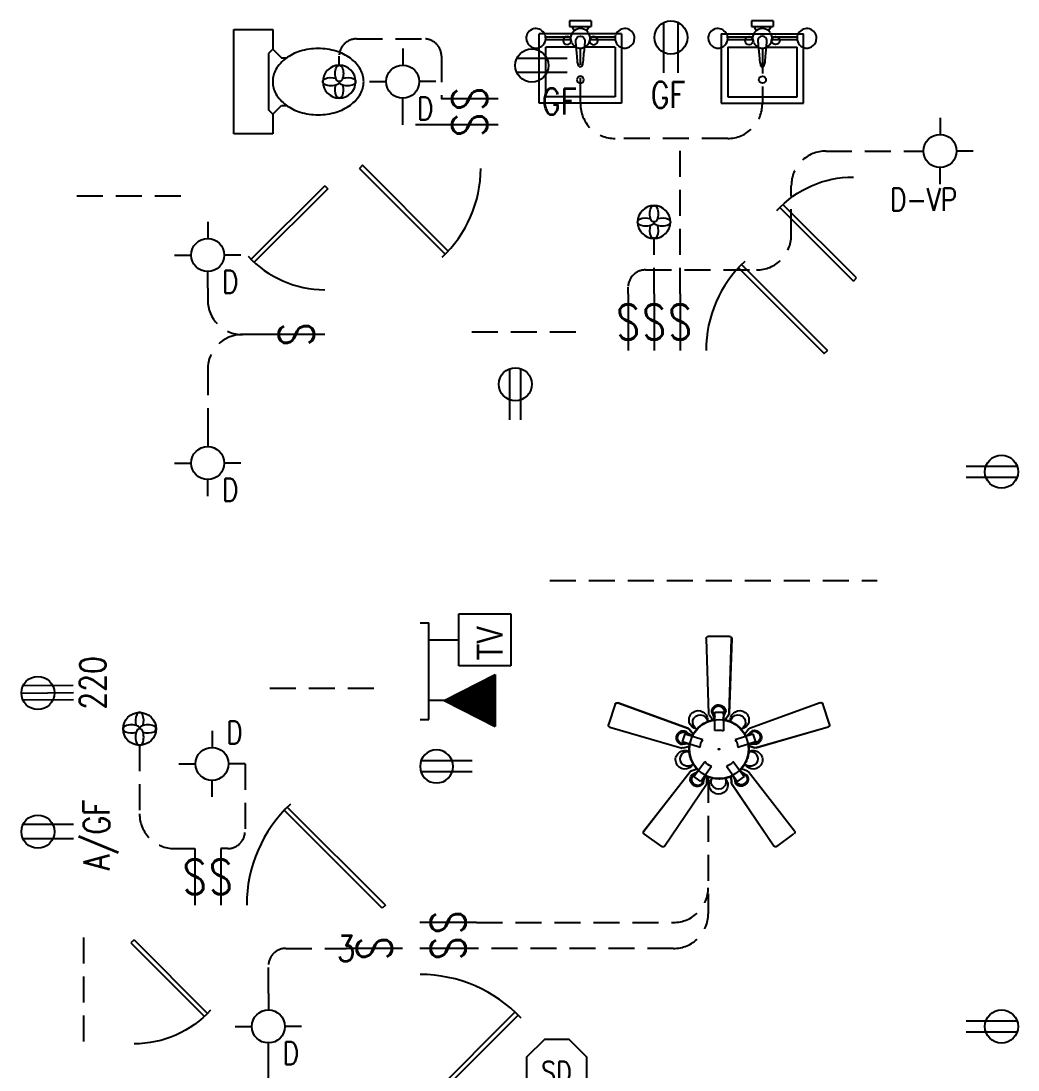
# Model space of a CAD drawing. Header units: inches. Extents: x 1062 to 6528, y -11616 to 5280.
# Drawn here: x 3989.1 to 4219.2, y -10995.9 to -10753.9 of the extents above; entities that cross this region are included whole.
import ezdxf
from ezdxf.enums import TextEntityAlignment as Align

# ---------------------------------------------------------------- set-up
doc = ezdxf.new("R2010")
doc.units = ezdxf.units.IN
doc.header["$LTSCALE"] = 24
doc.header["$MEASUREMENT"] = 0
doc.linetypes.add('DASH', pattern=[0.1236, 0.0618, -0.0618])
doc.linetypes.add('HIDDEN', pattern=[0.375, 0.25, -0.125])
doc.layers.get('Defpoints').update_dxf_attribs({"color": 3, "linetype": 'HIDDEN'})
for name, color, linetype in [('A-DOOR', 4, 'CONTINUOUS'), ('AN', 6, 'CONTINUOUS'), ('ELEC', 1, 'CONTINUOUS'), ('P-FIXT', 6, 'CONTINUOUS'), ('TEMP', 5, 'CONTINUOUS')]:
    doc.layers.add(name, color=color, linetype=linetype)
doc.layers.add('cam_ELEC', color=7, linetype='CONTINUOUS', lineweight=35)
doc.layers.add('ssp_FADED', color=252, linetype='CONTINUOUS', lineweight=13, transparency=0.4)
doc.layers.get('AN').off()
doc.layers.get('TEMP').off()
doc.styles.add('Arial Narrow_1', font='ARIALN.TTF', dxfattribs={"width": 0.9, "height": 6.75})
doc.styles.add('SIMPLEX', font='simplex.shx', dxfattribs={"width": 0.8})

# ---------------------------------------------------------------- blocks, each defined once
blk = doc.blocks.new('*U574')
at = {"layer": 'ELEC', "color": 0}
for p, q in [((-2.94, 25.51, -46.52), (-2.36, 8.14, -46.52)), ((-2.9, 25.51, -46.52), (-2.94, 25.51, -46.52)), ((-2.32, 8.14, -46.52), (-2.9, 25.51, -46.52)), ((-2.43, 26, -46.52), (-2.46, 26, -46.52)), ((-2.43, 26, -46.52), (2.5, 26, -46.52)), ((2.97, 25.51, -46.52), (2.39, 8.14, -46.52)), ((-25.48, 5.72, -46.52), (-23.96, 10.41, -46.52)), ((-23.35, 10.71, -46.52), (-7, 4.79, -46.52)), ((0.07, 10.22, -46.52), (0.02, 10.22, -46.52)), ((0.12, 10.03, -46.52), (0.03, 10.03, -46.52)), ((23.36, 10.68, -46.52), (7.01, 4.76, -46.52)), ((7.02, 4.72, -46.52), (23.37, 10.64, -46.52)), ((23.37, 10.64, -46.52), (23.36, 10.68, -46.52)), ((23.98, 10.34, -46.52), (23.97, 10.37, -46.52)), ((23.98, 10.34, -46.52), (25.5, 5.66, -46.52)), ((-2.32, 8.14, -46.52), (-2.36, 8.14, -46.52)), ((-2.27, 7.97, -46.52), (-1.42, 6.72, -46.52)), ((-2.24, 7.97, -46.52), (-2.27, 7.97, -46.52)), ((-1.39, 6.72, -46.52), (-2.24, 7.97, -46.52)), ((-1.55, 8.58, -46.52), (-1.59, 8.58, -46.52)), ((-1, 8.51, -46.52), (-1, 4.25, -46.52)), ((0.97, 8.51, -46.52), (-1, 8.51, -46.52)), ((0.97, 4.26, -46.52), (0.97, 8.51, -46.52)), ((2.3, 7.97, -46.52), (1.46, 6.72, -46.52)), ((-25.48, 5.72, -46.52), (-25.49, 5.69, -46.52)), ((-25.17, 5.12, -46.52), (-25.18, 5.09, -46.52)), ((-25.18, 5.09, -46.52), (-8.47, 0.27, -46.52)), ((-8.46, 0.3, -46.52), (-25.17, 5.12, -46.52)), ((25.19, 5.06, -46.52), (8.48, 0.24, -46.52)), ((-9.7, 3.22, -46.52), (-9.71, 3.18, -46.52)), ((-9.5, 3.21, -46.52), (-9.53, 3.13, -46.52)), ((-7.8, 3.55, -46.52), (-8.41, 1.68, -46.52)), ((-3.74, 2.25, -46.52), (-7.8, 3.55, -46.52)), ((-6.87, 4.65, -46.52), (-5.95, 3.47, -46.52)), ((7.8, 3.55, -46.52), (3.74, 2.25, -46.52)), ((6.88, 4.62, -46.52), (5.96, 3.44, -46.52)), ((6, 3.44, -46.52), (6.89, 4.59, -46.52)), ((6.89, 4.59, -46.52), (6.88, 4.62, -46.52)), ((7.02, 4.72, -46.52), (7.01, 4.76, -46.52)), ((7.68, 4.12, -46.52), (7.67, 4.16, -46.52)), ((8.41, 1.68, -46.52), (7.8, 3.55, -46.52)), ((9.57, 2.98, -46.52), (9.55, 3.06, -46.52)), ((9.74, 3.09, -46.52), (9.73, 3.13, -46.52)), ((-8.64, 1.18, -46.52), (-8.65, 1.14, -46.52)), ((-8.46, 0.3, -46.52), (-8.47, 0.27, -46.52)), ((-8.41, 1.68, -46.52), (-4.35, 0.36, -46.52)), ((-8.28, 0.3, -46.52), (-6.85, 0.72, -46.52)), ((-8.27, 0.33, -46.52), (-8.28, 0.3, -46.52)), ((-6.85, 0.75, -46.52), (-8.27, 0.33, -46.52)), ((4.35, 0.36, -46.52), (8.41, 1.68, -46.52)), ((8.29, 0.27, -46.52), (6.85, 0.69, -46.52)), ((-6.55, -5.09, -46.52), (-5.15, -4.59, -46.52)), ((-3.3, -2.86, -46.52), (-5.81, -6.31, -46.52)), ((-4.2, -7.48, -46.52), (-1.69, -4.03, -46.52)), ((1.72, -4.02, -46.52), (4.22, -7.46, -46.52)), ((5.82, -6.3, -46.52), (3.31, -2.85, -46.52)), ((5.12, -4.61, -46.52), (6.52, -5.11, -46.52)), ((6.55, -5.09, -46.52), (5.14, -4.59, -46.52)), ((-17.4, -18.9, -46.52), (-6.72, -5.18, -46.52)), ((-5.81, -6.31, -46.52), (-4.2, -7.48, -46.52)), ((-2.83, -6.28, -46.52), (-2.88, -7.76, -46.52)), ((-2.85, -7.78, -46.52), (-2.8, -6.29, -46.52)), ((2.85, -7.78, -46.52), (2.8, -6.29, -46.52)), ((4.22, -7.46, -46.52), (5.82, -6.3, -46.52)), ((6.3, -6.03, -46.52), (6.33, -6.01, -46.52)), ((6.52, -5.11, -46.52), (6.55, -5.09, -46.52)), ((6.62, -5.16, -46.52), (6.64, -5.14, -46.52)), ((6.62, -5.16, -46.52), (17.35, -18.94, -46.52)), ((17.37, -18.92, -46.52), (6.64, -5.14, -46.52)), ((-2.91, -7.95, -46.52), (-12.65, -22.35, -46.52)), ((-12.62, -22.37, -46.52), (-2.88, -7.97, -46.52)), ((-6.06, -8.23, -46.52), (-6.03, -8.26, -46.52)), ((-5.99, -8.04, -46.52), (-5.92, -8.09, -46.52)), ((-3.79, -7.85, -46.52), (-3.76, -7.88, -46.52)), ((-2.91, -7.95, -46.52), (-2.88, -7.97, -46.52)), ((-2.88, -7.76, -46.52), (-2.85, -7.78, -46.52)), ((12.59, -22.39, -46.52), (2.9, -8.07, -46.52)), ((5.79, -8.19, -46.52), (5.86, -8.13, -46.52)), ((5.95, -8.31, -46.52), (5.99, -8.28, -46.52)), ((17.35, -18.94, -46.52), (17.37, -18.92, -46.52)), ((-13.32, -22.46, -46.52), (-17.3, -19.57, -46.52)), ((17.25, -19.61, -46.52), (13.26, -22.5, -46.52)), ((17.25, -19.61, -46.52), (17.27, -19.59, -46.52)), ((-13.32, -22.46, -46.52), (-13.29, -22.48, -46.52)), ((-12.65, -22.35, -46.52), (-12.62, -22.37, -46.52))]:
    blk.add_line(p, q, dxfattribs=at)
at = {"layer": 'ELEC', "color": 0, "elevation": -46.52, "flags": 128}
for points in [[(1.69, 8.58), (1.68, 8.65), (1.68, 8.71), (1.67, 8.78), (1.66, 8.84), (1.65, 8.91), (1.64, 8.97), (1.62, 9.03), (1.6, 9.1), (1.58, 9.16), (1.56, 9.22), (1.53, 9.28), (1.5, 9.34), (1.47, 9.39), (1.44, 9.45), (1.4, 9.5), (1.37, 9.56), (1.33, 9.61), (1.28, 9.66), (1.24, 9.71), (1.2, 9.76), (1.15, 9.8), (1.1, 9.84), (1.05, 9.88), (1, 9.92), (0.94, 9.96), (0.89, 9.99), (0.83, 10.03), (0.77, 10.06), (0.71, 10.08), (0.65, 10.11), (0.59, 10.13), (0.53, 10.15), (0.47, 10.17), (0.4, 10.18), (0.34, 10.2), (0.28, 10.21), (0.21, 10.21), (0.15, 10.22), (0.08, 10.22), (0.07, 10.22)], [(1.03, 6.81), (1.05, 6.96), (1.09, 7.15), (1.14, 7.33), (1.2, 7.52), (1.26, 7.7), (1.33, 7.88), (1.4, 8.05), (1.48, 8.22), (1.57, 8.39), (1.67, 8.55), (1.69, 8.58)], [(-1.03, 6.82), (-1.3, 6.77), (-1.57, 6.71), (-1.83, 6.65), (-2.1, 6.57), (-2.36, 6.48), (-2.62, 6.38), (-2.87, 6.27), (-3.12, 6.15), (-3.36, 6.02), (-3.6, 5.88), (-3.83, 5.73), (-4.06, 5.57), (-4.28, 5.41), (-4.49, 5.23), (-4.7, 5.05), (-4.9, 4.86), (-5.09, 4.66), (-5.27, 4.45), (-5.44, 4.24), (-5.61, 4.01), (-5.76, 3.79), (-5.91, 3.55), (-6.05, 3.31), (-6.18, 3.07)], [(6.19, 3.03), (6.12, 3.18), (5.98, 3.42), (5.84, 3.66), (5.69, 3.89), (5.53, 4.12), (5.36, 4.33), (5.18, 4.55), (5, 4.75), (4.8, 4.95), (4.6, 5.13), (4.39, 5.31), (4.18, 5.48), (3.95, 5.65), (3.73, 5.8), (3.49, 5.95), (3.25, 6.08), (3, 6.21), (2.75, 6.32), (2.5, 6.43), (2.24, 6.52), (1.98, 6.6), (1.71, 6.68), (1.44, 6.74), (1.17, 6.79), (0.97, 6.82)], [(-7.64, 4.25), (-7.7, 4.27), (-7.77, 4.29), (-7.83, 4.3), (-7.9, 4.32), (-7.96, 4.32), (-8.03, 4.33), (-8.09, 4.33), (-8.16, 4.34), (-8.22, 4.33), (-8.29, 4.33), (-8.35, 4.32), (-8.42, 4.31), (-8.48, 4.3), (-8.55, 4.29), (-8.61, 4.27), (-8.67, 4.25), (-8.73, 4.23), (-8.79, 4.21), (-8.85, 4.18), (-8.91, 4.15), (-8.97, 4.12), (-9.02, 4.09), (-9.08, 4.05), (-9.13, 4.01), (-9.18, 3.97), (-9.23, 3.93), (-9.28, 3.89), (-9.33, 3.84), (-9.37, 3.79), (-9.41, 3.74), (-9.45, 3.69), (-9.49, 3.64), (-9.53, 3.59), (-9.56, 3.53), (-9.59, 3.47), (-9.62, 3.42), (-9.65, 3.36), (-9.67, 3.3), (-9.7, 3.24), (-9.7, 3.22)], [(-6.15, 3.07), (-6.3, 3.15), (-6.46, 3.25), (-6.63, 3.35), (-6.78, 3.46), (-6.93, 3.57), (-7.08, 3.69), (-7.23, 3.82), (-7.36, 3.95), (-7.5, 4.09), (-7.62, 4.23), (-7.64, 4.25)], [(8.68, 1.05), (8.74, 1.07), (8.81, 1.09), (8.87, 1.12), (8.92, 1.15), (8.98, 1.18), (9.04, 1.21), (9.09, 1.25), (9.15, 1.28), (9.2, 1.32), (9.25, 1.36), (9.3, 1.41), (9.34, 1.45), (9.39, 1.5), (9.43, 1.55), (9.47, 1.6), (9.51, 1.65), (9.55, 1.71), (9.59, 1.76), (9.62, 1.82), (9.65, 1.88), (9.68, 1.93), (9.7, 1.99), (9.73, 2.06), (9.75, 2.12), (9.76, 2.18), (9.78, 2.24), (9.79, 2.31), (9.8, 2.37), (9.81, 2.44), (9.82, 2.5), (9.82, 2.57), (9.82, 2.63), (9.82, 2.7), (9.81, 2.76), (9.8, 2.82), (9.79, 2.89), (9.78, 2.95), (9.76, 3.02), (9.75, 3.08), (9.74, 3.09)], [(-6.8, 1.15), (-6.83, 0.97), (-6.86, 0.7), (-6.88, 0.42), (-6.9, 0.15), (-6.9, 0)], [(0.1, 0), (0.1, 0), (0.1, 0.01), (0.1, 0.01), (0.1, 0.01), (0.1, 0.02), (0.1, 0.02), (0.1, 0.03), (0.1, 0.03), (0.1, 0.03), (0.09, 0.04), (0.09, 0.04), (0.09, 0.05), (0.09, 0.05), (0.09, 0.05), (0.09, 0.06), (0.08, 0.06), (0.08, 0.06), (0.08, 0.07), (0.07, 0.07), (0.07, 0.07), (0.07, 0.08), (0.07, 0.08), (0.06, 0.08), (0.06, 0.08), (0.06, 0.09), (0.05, 0.09), (0.05, 0.09), (0.04, 0.09), (0.04, 0.09), (0.04, 0.1), (0.03, 0.1), (0.03, 0.1), (0.02, 0.1), (0.02, 0.1), (0.02, 0.1), (0.01, 0.1), (0.01, 0.1), (0, 0.1), (0, 0.1), (0, 0.1), (-0.01, 0.1), (-0.01, 0.1), (-0.02, 0.1), (-0.02, 0.1), (-0.02, 0.1), (-0.03, 0.1), (-0.03, 0.1), (-0.04, 0.1), (-0.04, 0.09), (-0.04, 0.09), (-0.05, 0.09), (-0.05, 0.09), (-0.06, 0.09), (-0.06, 0.08), (-0.06, 0.08), (-0.07, 0.08), (-0.07, 0.08), (-0.07, 0.07), (-0.07, 0.07), (-0.08, 0.07), (-0.08, 0.07), (-0.08, 0.06), (-0.09, 0.06), (-0.09, 0.06), (-0.09, 0.05), (-0.09, 0.05), (-0.09, 0.04), (-0.1, 0.04), (-0.1, 0.04), (-0.1, 0.03), (-0.1, 0.03), (-0.1, 0.03), (-0.1, 0.02), (-0.1, 0.02), (-0.1, 0.01), (-0.1, 0.01), (-0.1, 0), (-0.1, 0), (-0.1, 0)], [(6.78, 1.12), (6.95, 1.15), (7.14, 1.17), (7.33, 1.18), (7.52, 1.18), (7.71, 1.18), (7.9, 1.17), (8.09, 1.15), (8.28, 1.13), (8.47, 1.09), (8.65, 1.05), (8.68, 1.05)], [(6.9, 0), (6.89, 0.27), (6.87, 0.55), (6.85, 0.82), (6.81, 1.1), (6.8, 1.15)], [(-6.9, 0), (-6.89, -0.28), (-6.87, -0.55), (-6.85, -0.83), (-6.81, -1.1), (-6.76, -1.37), (-6.7, -1.64), (-6.63, -1.91), (-6.55, -2.17), (-6.45, -2.43), (-6.35, -2.69), (-6.24, -2.94), (-6.12, -3.19), (-5.99, -3.43), (-5.84, -3.66), (-5.69, -3.9), (-5.53, -4.12), (-5.36, -4.34), (-5.19, -4.55), (-5, -4.75), (-4.81, -4.95)], [(-0.1, 0), (-0.1, -0.01), (-0.1, -0.01), (-0.1, -0.01), (-0.1, -0.02), (-0.1, -0.02), (-0.1, -0.03), (-0.1, -0.03), (-0.1, -0.03), (-0.1, -0.04), (-0.1, -0.04), (-0.1, -0.05), (-0.09, -0.05), (-0.09, -0.05), (-0.09, -0.06), (-0.09, -0.06), (-0.08, -0.06), (-0.08, -0.07), (-0.08, -0.07), (-0.08, -0.07), (-0.07, -0.08), (-0.07, -0.08), (-0.07, -0.08), (-0.06, -0.08), (-0.06, -0.09), (-0.06, -0.09), (-0.05, -0.09), (-0.05, -0.09), (-0.05, -0.1), (-0.04, -0.1), (-0.04, -0.1), (-0.03, -0.1), (-0.03, -0.1), (-0.03, -0.1), (-0.02, -0.1), (-0.02, -0.1), (-0.01, -0.1), (-0.01, -0.11), (-0.01, -0.11), (0, -0.11), (0, -0.11), (0.01, -0.11), (0.01, -0.11), (0.01, -0.1), (0.02, -0.1), (0.02, -0.1), (0.03, -0.1), (0.03, -0.1), (0.03, -0.1), (0.04, -0.1), (0.04, -0.1), (0.05, -0.09), (0.05, -0.09), (0.05, -0.09), (0.06, -0.09), (0.06, -0.09), (0.06, -0.08), (0.07, -0.08), (0.07, -0.08), (0.07, -0.08), (0.08, -0.07), (0.08, -0.07), (0.08, -0.07), (0.08, -0.06), (0.09, -0.06), (0.09, -0.06), (0.09, -0.05), (0.09, -0.05), (0.09, -0.04), (0.1, -0.04), (0.1, -0.04), (0.1, -0.03), (0.1, -0.03), (0.1, -0.02), (0.1, -0.02), (0.1, -0.02), (0.1, -0.01), (0.1, -0.01), (0.1, 0), (0.1, 0)], [(4.83, -4.93), (4.89, -4.86), (5.08, -4.66), (5.27, -4.45), (5.44, -4.24), (5.61, -4.02), (5.76, -3.79), (5.91, -3.56), (6.05, -3.32), (6.17, -3.07), (6.29, -2.82), (6.4, -2.57), (6.5, -2.31), (6.58, -2.05), (6.66, -1.79), (6.73, -1.52), (6.78, -1.25), (6.83, -0.97), (6.86, -0.7), (6.88, -0.43), (6.89, -0.15), (6.9, 0)], [(-6.41, -5.95), (-6.45, -6.01), (-6.48, -6.06), (-6.52, -6.12), (-6.55, -6.18), (-6.57, -6.24), (-6.6, -6.3), (-6.62, -6.36), (-6.65, -6.42), (-6.66, -6.48), (-6.68, -6.54), (-6.69, -6.61), (-6.71, -6.67), (-6.71, -6.74), (-6.72, -6.8), (-6.72, -6.87), (-6.73, -6.93), (-6.72, -7), (-6.72, -7.06), (-6.71, -7.13), (-6.7, -7.19), (-6.69, -7.26), (-6.68, -7.32), (-6.66, -7.38), (-6.64, -7.45), (-6.62, -7.51), (-6.59, -7.57), (-6.57, -7.63), (-6.54, -7.68), (-6.51, -7.74), (-6.47, -7.8), (-6.44, -7.85), (-6.4, -7.9), (-6.36, -7.95), (-6.32, -8), (-6.27, -8.05), (-6.23, -8.1), (-6.18, -8.14), (-6.13, -8.18), (-6.08, -8.22), (-6.06, -8.23)], [(-4.85, -4.93), (-4.95, -5.02), (-5.09, -5.14), (-5.24, -5.27), (-5.39, -5.38), (-5.54, -5.49), (-5.7, -5.59), (-5.87, -5.69), (-6.04, -5.78), (-6.21, -5.87), (-6.38, -5.94), (-6.41, -5.95)], [(-3.18, -6.12), (-3.01, -6.21), (-2.75, -6.32), (-2.5, -6.43), (-2.24, -6.52), (-1.98, -6.61), (-1.71, -6.68), (-1.44, -6.75), (-1.17, -6.8), (-0.9, -6.84), (-0.63, -6.87), (-0.35, -6.89), (-0.08, -6.9), (0.2, -6.89), (0.48, -6.88), (0.75, -6.86), (1.02, -6.82), (1.3, -6.77), (1.57, -6.72), (1.83, -6.65), (2.1, -6.57), (2.36, -6.48), (2.62, -6.38), (2.87, -6.27), (3.12, -6.15), (3.23, -6.09)], [(3.17, -6.12), (3.24, -6.26), (3.32, -6.43), (3.39, -6.61), (3.45, -6.79), (3.51, -6.97), (3.56, -7.15), (3.6, -7.34), (3.63, -7.53), (3.66, -7.72), (3.68, -7.91), (3.68, -7.94)], [(3.68, -7.94), (3.72, -7.99), (3.76, -8.04), (3.8, -8.09), (3.85, -8.13), (3.9, -8.18), (3.95, -8.22), (4, -8.26), (4.05, -8.3), (4.1, -8.34), (4.16, -8.38), (4.21, -8.41), (4.27, -8.44), (4.33, -8.47), (4.39, -8.49), (4.45, -8.52), (4.51, -8.54), (4.58, -8.56), (4.64, -8.57), (4.7, -8.59), (4.77, -8.6), (4.83, -8.61), (4.9, -8.61), (4.96, -8.62), (5.03, -8.62), (5.09, -8.61), (5.16, -8.61), (5.22, -8.6), (5.29, -8.59), (5.35, -8.58), (5.41, -8.57), (5.47, -8.55), (5.54, -8.53), (5.6, -8.51), (5.66, -8.48), (5.72, -8.45), (5.77, -8.42), (5.83, -8.39), (5.89, -8.36), (5.94, -8.32), (5.95, -8.31)]]:
    blk.add_lwpolyline(points, dxfattribs=at)
at = {"layer": 'ELEC', "color": 0}
for centre, radius, start, end in [((-4.78, 6.74, -46.52), 2.14, 350.7421, 260.9533), ((-4.37, 6.17, -46.52), 1.72, 7.4906, 244.5094), ((4.78, 6.74, -46.52), 2.14, 279.0467, 189.2579), ((4.36, 6.17, -46.52), 1.72, 295.4906, 172.5094), ((0, 0, -46.52), 6.82, 0, 180), ((0, 0, -46.52), 4.37, 77.1929, 103.2637), ((0, 0, -46.52), 4.37, 148.9987, 175.2531), ((0, 0, -46.52), 4.37, 4.7469, 31.0013), ((-7.89, -2.46, -46.52), 2.14, 62.7421, 332.9533), ((-7.22, -2.24, -46.52), 1.72, 79.4906, 316.5094), ((0, 0, -46.52), 6.82, 180, 0), ((7.22, -2.24, -46.52), 1.72, 223.4906, 100.5094), ((7.89, -2.46, -46.52), 2.14, 207.0467, 117.2579), ((0, 0, -46.52), 4.37, 220.9006, 247.2637), ((0, 0, -46.52), 4.37, 293.1929, 319.2637), ((0.1, -8.26, -46.52), 2.14, 135.0467, 45.2579), ((0.1, -7.56, -46.52), 1.72, 151.4906, 28.5094)]:
    blk.add_arc(centre, radius, start, end, dxfattribs=at)
for centre, major_axis, start_param, end_param in [((-2.46, 25.51, -46.52), (0, 0.484), 0, 1.570796), ((-2.43, 25.51, -46.52), (0, 0.484), 0, 1.570796), ((2.5, 25.51, -46.52), (0, 0.484), 4.712389, 6.283185), ((2.46, 25.51, -46.52), (0, 0.484), 5.905353, 6.137419), ((-23.5, 10.26, -46.52), (-0.46, 0.149), 4.712389, 6.283185), ((-23.51, 10.22, -46.52), (-0.46, 0.149), 6.021386, 6.137419), ((0.02, 8.58, -46.52), (0, 1.64), 0, 1.570796), ((0.11, 8.58, -46.52), (0, 1.39), 4.761565, 7.804693), ((0.12, 8.65, -46.52), (0, 1.38), 4.712389, 7.462224), ((23.51, 10.22, -46.52), (0.46, 0.149), 0, 1.570796), ((23.52, 10.19, -46.52), (0.46, 0.149), 0, 1.570796), ((-1.02, 8.73, -46.52), (0, 1.49), 1.980343, 2.111734), ((-0.98, 8.73, -46.52), (0, 1.49), 1.980343, 2.111734), ((-6.1, 5.98, -46.52), (0, 5.27), 4.871906, 5.228698), ((-6.02, 5.98, -46.52), (0, 5.52), 5.104129, 5.216074), ((0.12, 8.65, -46.52), (0, 1.38), 1.195695, 1.570796), ((-6.41, 5.92, -46.52), (0, 5.93), 5.084701, 5.191094), ((5.7, 6.04, -46.52), (0, 5.02), 1.024368, 1.286982), ((5.7, 6.04, -46.52), (0, 5.02), 1.024368, 1.282289), ((5.62, 6.04, -46.52), (0, 4.77), 1.128131, 1.174641), ((1.05, 8.73, -46.52), (0, 1.49), 4.171451, 4.302842), ((-25.03, 5.54, -46.52), (-0.46, 0.149), 0, 1.570796), ((-25.02, 5.57, -46.52), (-0.46, 0.149), 0, 1.570796), ((25.04, 5.51, -46.52), (0.46, 0.149), 4.712389, 6.283185), ((-8.15, 2.67, -46.52), (-1.56, 0.51), 0, 1.570796), ((-8.19, 2.79, -46.52), (-1.31, 0.43), 4.712389, 7.556223), ((-8.13, 2.76, -46.52), (-1.32, 0.43), 4.761565, 7.429311), ((-3.98, 7.29, -46.52), (-4.78, 1.55), 1.024368, 1.284625), ((-3.98, 7.29, -46.52), (-4.78, 1.55), 1.024368, 1.282289), ((-4.01, 7.21, -46.52), (-4.54, 1.47), 1.128131, 1.174517), ((-7.98, 3.7, -46.52), (-1.41, 0.46), 4.171451, 4.302842), ((3.8, 7.65, -46.52), (5.01, 1.63), 4.870451, 5.228698), ((7.99, 3.66, -46.52), (1.41, 0.46), 1.980343, 2.111734), ((8, 3.63, -46.52), (1.41, 0.46), 1.980343, 2.111734), ((3.65, 7.93, -46.52), (5.64, 1.83), 5.068892, 5.086783), ((3.83, 7.57, -46.52), (5.25, 1.7), 5.090031, 5.216074), ((3.65, 7.93, -46.52), (5.64, 1.83), 5.116292, 5.191094), ((8.17, 2.63, -46.52), (1.56, 0.51), 0, 1.570796), ((8.26, 2.56, -46.52), (1.31, 0.43), 4.712389, 7.853982), ((8.19, 2.54, -46.52), (1.32, 0.43), 4.761565, 7.804693), ((-8.13, 2.76, -46.52), (-1.32, 0.43), 1.18714, 1.521508), ((-8.19, 2.79, -46.52), (-1.31, 0.43), 1.308997, 1.570796), ((-7.57, -3.96, -46.52), (-5.01, 1.63), 4.869541, 5.228698), ((-7.55, -3.88, -46.52), (-5.25, 1.7), 5.104094, 5.216074), ((-7.61, -4.27, -46.52), (-5.64, 1.83), 5.116292, 5.191094), ((-8.62, 1.73, -46.52), (-1.41, 0.46), 1.980343, 2.111734), ((-8.61, 1.76, -46.52), (-1.41, 0.46), 1.980343, 2.111734), ((7.51, -3.56, -46.52), (4.78, 1.55), 1.024368, 1.264914), ((7.51, -3.56, -46.52), (4.78, 1.55), 1.230515, 1.255878), ((7.51, -3.56, -46.52), (4.78, 1.55), 1.024368, 1.230515), ((7.48, -3.48, -46.52), (4.54, 1.47), 1.128131, 1.174733), ((8.63, 1.7, -46.52), (1.41, 0.46), 4.171451, 4.302842), ((-5.98, -6.45, -46.52), (0.87, 1.2), 1.029858, 1.161249), ((-5.18, -6.93, -46.52), (0.81, 1.11), 1.570796, 4.41463), ((-5.13, -6.88, -46.52), (0.82, 1.12), 1.619972, 4.328732), ((-8.17, -1.54, -46.52), (2.95, 4.06), 4.16596, 4.414369), ((-8.17, -1.54, -46.52), (2.95, 4.06), 4.169835, 4.372108), ((-8.1, -1.59, -46.52), (2.8, 3.86), 4.269724, 4.31651), ((-8.17, -1.54, -46.52), (2.95, 4.06), 4.376245, 4.397997), ((1.35, -8.38, -46.52), (3.24, 4.46), 1.962537, 2.074482), ((1.42, -8.43, -46.52), (3.1, 4.26), 1.732537, 2.087105), ((-0.99, -8.19, -46.52), (-2.8, 3.86), 4.269724, 4.316412), ((-1.07, -8.24, -46.52), (-2.95, 4.06), 4.16596, 4.428575), ((-1.07, -8.24, -46.52), (-2.95, 4.06), 4.16596, 4.423882), ((4.95, -7.01, -46.52), (-0.82, 1.12), 1.619972, 4.6631), ((4.98, -7.07, -46.52), (-0.81, 1.11), 1.570796, 4.712389), ((8.45, -1.25, -46.52), (-3.1, 4.26), 1.733383, 2.087105), ((8.67, -1.02, -46.52), (-3.48, 4.79), 1.943108, 2.049501), ((8.38, -1.3, -46.52), (-3.24, 4.46), 1.962537, 2.074482), ((5.02, -6.96, -46.52), (-0.96, 1.33), 3.141593, 4.712389), ((5.95, -6.47, -46.52), (-0.87, 1.2), 5.179816, 5.253327), ((5.98, -6.45, -46.52), (-0.87, 1.2), 5.179816, 5.253327), ((-5.06, -6.93, -46.52), (0.96, 1.33), 3.141593, 4.712389), ((-5.13, -6.88, -46.52), (0.82, 1.12), 4.365604, 4.6631), ((-5.18, -6.93, -46.52), (0.81, 1.11), 4.45059, 4.712389), ((1.71, -8.56, -46.52), (3.48, 4.79), 1.9747, 2.049501), ((-4.34, -7.64, -46.52), (0.87, 1.2), 5.121936, 5.253327), ((-4.31, -7.66, -46.52), (0.87, 1.2), 5.121936, 5.253327), ((4.31, -7.67, -46.52), (-0.87, 1.2), 1.029858, 1.229344), ((-17.02, -19.18, -46.52), (0.284, 0.391), 1.570796, 3.141593), ((16.96, -19.22, -46.52), (-0.284, 0.391), 3.141593, 4.712389), ((16.99, -19.2, -46.52), (-0.284, 0.391), 3.141593, 4.712389), ((-13.04, -22.07, -46.52), (0.284, 0.391), 3.141593, 4.712389), ((-13.01, -22.09, -46.52), (0.284, 0.391), 3.141593, 4.712389), ((12.98, -22.11, -46.52), (-0.284, 0.391), 1.570796, 3.141593)]:
    blk.add_ellipse(centre, major_axis=major_axis, ratio=0.984808, start_param=start_param, end_param=end_param, dxfattribs=at)
for points, knots in [([(-1.26, 8.64, -46.52), (-1.28, 8.64, -46.52), (-1.31, 8.63, -46.52), (-1.37, 8.62, -46.52), (-1.42, 8.6, -46.52), (-1.48, 8.59, -46.52), (-1.53, 8.58, -46.52), (-1.55, 8.58, -46.52), (-1.55, 8.58, -46.52)], [0, 0, 0, 0, 0.142857, 0.285714, 0.428571, 0.571429, 0.857143, 1, 1, 1, 1]), ([(1.48, 8.65, -46.52), (1.5, 8.64, -46.52), (1.53, 8.63, -46.52), (1.58, 8.62, -46.52), (1.62, 8.61, -46.52), (1.67, 8.59, -46.52), (1.68, 8.58, -46.52), (1.69, 8.58, -46.52)], [0, 0, 0, 0, 0.1428571, 0.2857143, 0.4285714, 0.5714286, 0.8571429, 0.8571429, 0.8571429, 0.8571429]), ([(-7.77, 4.08, -46.52), (-7.76, 4.09, -46.52), (-7.74, 4.12, -46.52), (-7.71, 4.17, -46.52), (-7.69, 4.2, -46.52), (-7.66, 4.24, -46.52), (-7.65, 4.25, -46.52), (-7.64, 4.25, -46.52)], [0, 0, 0, 0, 0.1428571, 0.2857143, 0.4285714, 0.5714286, 0.8571429, 0.8571429, 0.8571429, 0.8571429]), ([(7.83, 3.87, -46.52), (7.82, 3.88, -46.52), (7.8, 3.91, -46.52), (7.77, 3.96, -46.52), (7.74, 4.01, -46.52), (7.71, 4.06, -46.52), (7.69, 4.1, -46.52), (7.68, 4.12, -46.52), (7.68, 4.12, -46.52)], [0, 0, 0, 0, 0.142857, 0.285714, 0.428571, 0.571429, 0.857143, 1, 1, 1, 1]), ([(-8.61, 1.47, -46.52), (-8.61, 1.45, -46.52), (-8.61, 1.42, -46.52), (-8.62, 1.36, -46.52), (-8.62, 1.31, -46.52), (-8.63, 1.24, -46.52), (-8.64, 1.2, -46.52), (-8.64, 1.18, -46.52), (-8.64, 1.18, -46.52)], [0, 0, 0, 0, 0.142857, 0.285714, 0.428571, 0.571429, 0.857143, 1, 1, 1, 1]), ([(8.68, 1.27, -46.52), (8.68, 1.25, -46.52), (8.69, 1.21, -46.52), (8.69, 1.16, -46.52), (8.69, 1.11, -46.52), (8.69, 1.07, -46.52), (8.68, 1.05, -46.52), (8.68, 1.05, -46.52)], [0, 0, 0, 0, 0.1428571, 0.2857143, 0.4285714, 0.5714286, 0.8571429, 0.8571429, 0.8571429, 0.8571429]), ([(-6.28, -6.13, -46.52), (-6.29, -6.12, -46.52), (-6.32, -6.09, -46.52), (-6.35, -6.05, -46.52), (-6.37, -6.01, -46.52), (-6.4, -5.97, -46.52), (-6.41, -5.96, -46.52), (-6.41, -5.95, -46.52)], [0, 0, 0, 0, 0.1428571, 0.2857143, 0.4285714, 0.5714286, 0.8571429, 0.8571429, 0.8571429, 0.8571429]), ([(6.1, -6.26, -46.52), (6.11, -6.24, -46.52), (6.13, -6.21, -46.52), (6.17, -6.17, -46.52), (6.21, -6.13, -46.52), (6.25, -6.08, -46.52), (6.28, -6.05, -46.52), (6.29, -6.04, -46.52), (6.3, -6.03, -46.52)], [0, 0, 0, 0, 0.142857, 0.285714, 0.428571, 0.571429, 0.857143, 1, 1, 1, 1]), ([(-4.06, -7.73, -46.52), (-4.05, -7.74, -46.52), (-4.01, -7.76, -46.52), (-3.96, -7.78, -46.52), (-3.91, -7.8, -46.52), (-3.85, -7.82, -46.52), (-3.81, -7.84, -46.52), (-3.79, -7.85, -46.52), (-3.79, -7.85, -46.52)], [0, 0, 0, 0, 0.142857, 0.285714, 0.428571, 0.571429, 0.857143, 1, 1, 1, 1]), ([(3.89, -7.87, -46.52), (3.87, -7.87, -46.52), (3.84, -7.89, -46.52), (3.79, -7.91, -46.52), (3.75, -7.92, -46.52), (3.7, -7.93, -46.52), (3.68, -7.94, -46.52), (3.68, -7.94, -46.52)], [0, 0, 0, 0, 0.1428571, 0.2857143, 0.4285714, 0.5714286, 0.8571429, 0.8571429, 0.8571429, 0.8571429])]:
    blk.add_open_spline(points, degree=3, knots=knots, dxfattribs=at)
blk = doc.blocks.new('*U228')
at = {"layer": 'ELEC', "color": 0}
for p, q in [((-3.95, 6.25), (-8.06, 6.25)), ((-8.06, 5.75), (-4.74, 5.75)), ((-4.74, 5.75), (-3.22, 5.75)), ((-3.9, 6.25), (-3.95, 6.25)), ((-2.92, 6.25), (-3.89, 6.25)), ((-3.18, 5.75), (-2.22, 5.75)), ((-2.2, 6.25), (-2.9, 6.25)), ((3.18, 6.25), (2.19, 6.25)), ((2.22, 5.75), (5.02, 5.75)), ((4.16, 6.25), (3.2, 6.25)), ((4.22, 6.25), (4.18, 6.25)), ((8.06, 6.25), (4.22, 6.25)), ((5.02, 5.75), (8.06, 5.75)), ((2.5, 3.29), (-2.5, 3.29)), ((-2.5, 3), (-2.5, 3.29)), ((-2.5, 2), (-2.5, 3)), ((-1.41, 4.25), (-2, 3.29)), ((2, 3.29), (1.41, 4.25)), ((2.5, 3), (2.5, 3.29)), ((2.5, 2), (2.5, 3)), ((-2.5, 2), (2.5, 2))]:
    blk.add_line(p, q, dxfattribs=at)
for centre, start, end in [((-10.25, 6), 83.5801, 180), ((-10.25, 6), 0, 83.5801), ((0, 6), 103.1959, 153.7486), ((0, 6), 77.1429, 102.8571), ((0, 6), 68.9404, 76.0096), ((0, 6), 27.073, 68.9404), ((10.25, 6), 96.4199, 180), ((10.25, 6), 0, 96.4199), ((-10.25, 6), 180, 326.9802), ((-10.25, 6), 326.9802, 329.6899), ((-10.25, 6), 330.6049, 339.9616), ((-10.25, 6), 340.9414, 0), ((0, 6), 154.2857, 180), ((0, 6), 180, 205.7143), ((0, 6), 205.7143, 213.0678), ((0, 6), 323.7978, 334.2857), ((0, 6), 0.0064, 25.7143), ((0, 6), 334.2857, 359.9785), ((10.25, 6), 180, 199.0586), ((10.25, 6), 200.0384, 209.3951), ((10.25, 6), 210.3101, 213.0198), ((10.25, 6), 213.0198, 0), ((0, 6), 216.2022, 219.2619), ((0, 6), 219.2619, 320.7381), ((0, 6), 321.9104, 323.7978)]:
    blk.add_arc(centre, 2.25, start, end, dxfattribs=at)
blk = doc.blocks.new('*U222')
at = {"layer": 'ELEC', "color": 0}
for p, q in [((0, 7.62), (0, 3.81)), ((-7.62, 0), (-3.81, 0)), ((7.62, 0), (3.81, 0)), ((0, -7.62), (0, -3.81))]:
    blk.add_line(p, q, dxfattribs=at)
blk.add_circle((0, 0), 3.81, dxfattribs=at)
at = {"layer": 'ELEC', "color": 0, "insert": (-11.51, -8.59), "char_height": 5.25, "width": 16.2525, "attachment_point": 1, "style": 'SIMPLEX'}
blk.add_mtext('D-VP', dxfattribs=at)
blk = doc.blocks.new('*U580')
at = {"layer": 'ELEC', "color": 0}
for p, q in [((0, 7.62), (0, 3.81)), ((-7.62, 0), (-3.81, 0)), ((7.62, 0), (3.81, 0)), ((0, -7.62), (0, -3.81))]:
    blk.add_line(p, q, dxfattribs=at)
blk.add_circle((0, 0), 3.81, dxfattribs=at)
at = {"layer": 'ELEC', "color": 0, "insert": (3.32, -3.55), "char_height": 5.25, "width": 2.8525, "attachment_point": 1, "style": 'SIMPLEX'}
blk.add_mtext('D', dxfattribs=at)
blk = doc.blocks.new('*U575')
at = {"layer": 'ELEC', "color": 0}
blk.add_circle((0, 0), 6, dxfattribs=at)
for centre, radius, start, end in [((4.5, 3), 6, 157.38014, 202.61986), ((0, 4.875), 1.125, 22.61986, 157.38014), ((-4.5, 3), 6, 337.38014, 22.61986), ((-4.875, 0), 1.125, 112.61986, 247.38014), ((-3, -4.5), 6, 72.88557, 112.61986), ((0, 1.125), 1.125, 202.61986, 337.38014), ((-1.125, 0), 1.125, 292.61986, 0), ((1.125, 0), 1.125, 180, 247.38014), ((3, -4.5), 6, 67.38014, 107.11443), ((4.875, 0), 1.125, 292.61986, 67.38014), ((-3, 4.5), 6, 247.38014, 292.61986), ((4.5, -3), 6, 162.88557, 202.61986), ((3, 4.5), 6, 247.38014, 292.61986), ((-4.5, -3), 6, 337.38014, 17.11443), ((0, -4.875), 1.125, 202.61986, 337.38014)]:
    blk.add_arc(centre, radius, start, end, dxfattribs=at)
blk = doc.blocks.new('*U691')
at = {"layer": 'ELEC', "color": 0}
for p, q in [((-1.63, 12), (-1.63, 0.37)), ((1.66, 12), (1.66, 0.37))]:
    blk.add_line(p, q, dxfattribs=at)
blk.add_circle((0.02, 3.82), 3.82, dxfattribs=at)
at = {"layer": 'ELEC', "color": 0, "insert": (0.68, 17.05), "char_height": 6, "width": 15.2712, "attachment_point": 5, "rotation": 180, "style": 'SIMPLEX'}
blk.add_mtext('GF', dxfattribs=at)
blk = doc.blocks.new('*U678')
at = {"layer": 'ELEC'}
h = blk.add_hatch(dxfattribs=at)
h.set_pattern_fill('ANSI31', color=0)
h.set_pattern_definition([(45, (-17786.7599, -242.65927), (-0.08838834765, 0.08838834765), [])])
h.paths.add_polyline_path([(12.82, 17.37), (0.82, 17.37), (6.82, 5.59)])
at = {"layer": 'ELEC', "color": 0}
for p, q in [((-13.21, 20.99), (-1.21, 20.99)), ((-13.21, 8.99), (-13.21, 20.99)), ((-1.21, 20.99), (-1.21, 8.99)), ((0.82, 17.37), (12.82, 17.37)), ((6.82, 5.59), (0.82, 17.37)), ((6.82, 5.59), (12.82, 17.37)), ((-1.21, 8.99), (-13.21, 8.99)), ((-7.21, 2), (-7.21, 8.99)), ((6.82, 5.59), (6.82, 2)), ((11.17, 2), (-11.17, 2)), ((-11.17, 0), (-11.17, 2)), ((11.17, 0), (11.17, 2))]:
    blk.add_line(p, q, dxfattribs=at)
at = {"layer": 'ELEC', "color": 0, "insert": (-2.51, 13.04), "char_height": 6, "width": 10.0899, "attachment_point": 1, "rotation": 180, "style": 'Arial Narrow_1'}
blk.add_mtext('TV', dxfattribs=at)
blk = doc.blocks.new('*U576')
at = {"layer": 'ELEC', "color": 0}
for p, q in [((-1.22, 12), (-1.22, 0.22)), ((1.31, 12), (1.31, 0.22))]:
    blk.add_line(p, q, dxfattribs=at)
blk.add_circle((0.04, 3.82), 3.82, dxfattribs=at)
blk = doc.blocks.new('*U689')
at = {"layer": 'ELEC', "color": 0}
for p, q in [((-1.63, 12), (-1.63, 0.37)), ((1.66, 12), (1.66, 0.37))]:
    blk.add_line(p, q, dxfattribs=at)
blk.add_circle((0.02, 3.82), 3.82, dxfattribs=at)
at = {"layer": 'ELEC', "color": 0, "insert": (0.78, 18.36), "char_height": 6, "width": 15.2712, "attachment_point": 5, "rotation": 180, "style": 'SIMPLEX'}
blk.add_mtext('A/GF', dxfattribs=at)
blk = doc.blocks.new('*U690')
at = {"layer": 'ELEC', "color": 0}
for p, q in [((-1.63, 12), (-1.63, 0.37)), ((0.02, 0), (0.02, 12)), ((1.66, 12), (1.66, 0.37))]:
    blk.add_line(p, q, dxfattribs=at)
blk.add_circle((0.02, 3.82), 3.82, dxfattribs=at)
at = {"layer": 'ELEC', "color": 0, "insert": (3.97, 13.45), "char_height": 6, "width": 15.5439, "attachment_point": 1, "rotation": 179.3616, "style": 'SIMPLEX'}
blk.add_mtext('220', dxfattribs=at)
blk = doc.blocks.new('*U754')
at = {"layer": 'ELEC', "color": 0}
for p, q in [((0, 7.62), (0, 3.81)), ((-7.62, 0), (-3.81, 0)), ((7.62, 0), (3.81, 0)), ((0, -7.62), (0, -3.81))]:
    blk.add_line(p, q, dxfattribs=at)
blk.add_circle((0, 0), 3.81, dxfattribs=at)
at = {"layer": 'ELEC', "color": 0, "insert": (3.28, 9.84), "char_height": 5.25, "width": 2.8525, "attachment_point": 1, "style": 'SIMPLEX'}
blk.add_mtext('D', dxfattribs=at)
blk = doc.blocks.new('*U577')
at = {"layer": 'ELEC', "color": 0}
blk.add_lwpolyline([(2.88, -6.96), (6.96, -2.88), (6.96, 2.88), (2.88, 6.96), (-2.88, 6.96), (-6.96, 2.88), (-6.96, -2.88), (-2.88, -6.96)], close=True, dxfattribs=at)
at = {"layer": 'ELEC', "color": 0, "lineweight": 5, "insert": (-0.09, -0.61), "char_height": 5, "width": 8.2416, "attachment_point": 5, "style": 'SIMPLEX'}
blk.add_mtext('SD', dxfattribs=at)
blk = doc.blocks.new('*U755')
at = {"layer": 'ELEC', "color": 0}
for p, q in [((-1.63, 12), (-1.63, 0.37)), ((1.66, 12), (1.66, 0.37))]:
    blk.add_line(p, q, dxfattribs=at)
blk.add_circle((0.02, 3.82), 3.82, dxfattribs=at)
at = {"layer": 'ELEC', "color": 0, "insert": (8.3, 10.17), "char_height": 6, "width": 15.2712, "attachment_point": 5, "rotation": 90, "style": 'SIMPLEX'}
blk.add_mtext('GF', dxfattribs=at)
blk = doc.blocks.new('*U198')
at = {"layer": 'ELEC', "color": 0, "linetype": 'ByBlock', "lineweight": -2}
blk.add_line((-6.52, 0), (6.52, 0), dxfattribs=at)
at = {"layer": 'ELEC', "color": 0, "linetype": 'ByBlock', "lineweight": -2, "style": 'SIMPLEX', "width": 0.8, "flags": 8}
blk.add_attdef('S', text='', height=8, rotation=90, dxfattribs=at).set_placement((0, 0), align=Align.MIDDLE_CENTER)
blk = doc.blocks.new('*U199')
at = {"layer": 'cam_ELEC', "color": 0, "linetype": 'ByBlock', "lineweight": -2}
blk.add_line((-6.5, 0), (6.5, 0), dxfattribs=at)
at = {"layer": 'ELEC', "color": 0, "linetype": 'ByBlock', "lineweight": -2, "style": 'SIMPLEX', "width": 0.8, "flags": 8}
blk.add_attdef('#', text='', height=6, dxfattribs=at).set_placement((6.5, 0), align=Align.MIDDLE_CENTER)
blk.add_attdef('S', text='', height=8, rotation=90, dxfattribs=at).set_placement((0, 0), align=Align.MIDDLE_CENTER)
blk = doc.blocks.new('*U193')
at = {"layer": 'ELEC', "color": 0, "linetype": 'ByBlock', "lineweight": -2}
blk.add_line((0, 6.52), (0, -6.52), dxfattribs=at)
at = {"layer": 'ELEC', "color": 0, "linetype": 'ByBlock', "lineweight": -2, "style": 'SIMPLEX', "width": 0.8, "flags": 8}
blk.add_attdef('S', text='', height=8, dxfattribs=at).set_placement((0, 0), align=Align.MIDDLE_CENTER)
blk = doc.blocks.new('*U195')
at = {"layer": 'ELEC', "color": 0, "linetype": 'ByBlock', "lineweight": -2}
blk.add_line((-6.52, 0), (6.52, 0), dxfattribs=at)
at = {"layer": 'ELEC', "color": 0, "linetype": 'ByBlock', "lineweight": -2, "style": 'SIMPLEX', "width": 0.8, "flags": 8}
blk.add_attdef('S', text='', height=8, rotation=90, dxfattribs=at).set_placement((0, 0), align=Align.MIDDLE_CENTER)
blk = doc.blocks.new('2068ANGLE')
at = {"layer": 'A-DOOR', "color": 0}
for p, q in [((0, 0), (-16.97, 16.97)), ((-0.71, -0.71), (-17.66, 16.25)), ((0, 0), (-0.71, -0.71))]:
    blk.add_line(p, q, dxfattribs=at)
blk.add_arc((0, 0), 24, 132.612, 180, dxfattribs=at)
blk = doc.blocks.new('WC')
at = {"layer": 'P-FIXT', "color": 0}
for p, q in [((-12, -9), (-12, 0)), ((-12, 0), (12, 0)), ((12, 0), (12, -9)), ((-7.5, -9), (-12, -9)), ((-7.5, -9), (-6.5, -8)), ((-7.5, -9), (-5.5, -11)), ((6.5, -8), (-6.5, -8)), ((7.5, -9), (5.5, -11)), ((7.5, -9), (6.5, -8)), ((12, -9), (7.5, -9)), ((-5.5, -11), (-5.5, -12.21)), ((5.5, -11), (5.5, -12.21))]:
    blk.add_line(p, q, dxfattribs=at)
blk.add_lwpolyline([(0, -30, 0.130075), (2.79, -29.26, 0.10646), (5.4, -26.92, 0.084286), (7.03, -23.65, 0.073334), (7.64, -19.5, 0.073334), (7.03, -15.35, 0.084286), (5.4, -12.08, 0.10646), (2.79, -9.74, 0.130075), (0, -9, 0.130075), (-2.79, -9.74, 0.10646), (-5.4, -12.08, 0.084286), (-7.03, -15.35, 0.073334), (-7.64, -19.5, 0.073334), (-7.03, -23.65, 0.084286), (-5.4, -26.92, 0.10646), (-2.79, -29.26, 0.130075)], format="xyb", close=True, dxfattribs=at)
blk = doc.blocks.new('Bsink-Square')
at = {"layer": 'P-FIXT', "color": 0}
for p, q in [((-9.5, 16), (-9.5, 0)), ((-9.5, 16), (9.5, 16)), ((9.5, 0), (9.5, 16)), ((-8, 12.98), (-8, 1.5)), ((-8, 12.98), (-0.94, 12.98)), ((0.95, 12.98), (8, 12.98)), ((8, 1.5), (8, 12.98)), ((0.26, 8.52), (-0.21, 8.52)), ((-9.5, 0), (9.5, 0)), ((-8, 1.5), (8, 1.5))]:
    blk.add_line(p, q, dxfattribs=at)
for centre, radius in [((-3.06, 14.47), 0.938), ((3.06, 14.49), 0.938), ((0.02, 5.45), 0.811)]:
    blk.add_circle(centre, radius, dxfattribs=at)
for centre, radius, start, end in [((0, 14.48), 1.03, 0.2246, 180.2246), ((13.81, 14.89), 14.84, 181.6211, 182.4531), ((28.26, 15.51), 29.3, 182.4531, 185.2246), ((28.26, 15.51), 29.3, 185.2246, 187.996), ((-28.26, 15.29), 29.3, 352.4531, 355.2246), ((-28.26, 15.29), 29.3, 355.2246, 357.996), ((-13.81, 14.79), 14.84, 357.996, 358.828), ((54.65, 15.53), 55.56, 184.2232, 186.236), ((-54.65, 15.1), 55.56, 354.2132, 356.226), ((5.26, 10.72), 5.97, 191.8904, 200.9807), ((-0.22, 8.62), 0.103, 200.9807, 275.2246), ((0.27, 8.63), 0.103, 265.2246, 339.4685), ((-5.23, 10.68), 5.97, 339.4685, 348.5588)]:
    blk.add_arc(centre, radius, start, end, dxfattribs=at)
blk = doc.blocks.new('2868ANGLE')
at = {"layer": 'A-DOOR', "color": 0}
for p, q in [((-0.71, -0.71), (-23.32, 21.91)), ((0, 0), (-22.63, 22.63)), ((0, 0), (-0.71, -0.71))]:
    blk.add_line(p, q, dxfattribs=at)
blk.add_arc((0, 0), 32, 133.2092, 180, dxfattribs=at)
blk = doc.blocks.new('2468ANGLE')
at = {"layer": 'A-DOOR', "color": 0}
for p, q in [((-19.8, 19.8), (0, 0)), ((-20.49, 19.08), (-0.71, -0.71)), ((-0.71, -0.71), (0, 0))]:
    blk.add_line(p, q, dxfattribs=at)
blk.add_arc((0, 0), 28, 132.9533, 180, dxfattribs=at)
blk = doc.blocks.new('*U590')
at = {"layer": 'Defpoints', "color": 7}
blk.add_line((-37.43, 0), (38.12, 0), dxfattribs=at)
blk = doc.blocks.new('*U591')
at = {"layer": 'Defpoints', "color": 7}
blk.add_line((-11.66, 0), (12.34, 0), dxfattribs=at)
blk = doc.blocks.new('2ND FLR ELEC')
at = {"layer": 'ELEC', "linetype": 'HIDDEN'}
for p, q in [((246, -68.95), (246, -33.1)), ((240, -68.95), (240, -56.17)), ((137, -86.36), (137, -100.38))]:
    blk.add_line(p, q, dxfattribs=at)
at = {"layer": 'ELEC', "linetype": 'DASH', "ltscale": 25}
for p, q in [((137, -67.62), (137, -70.36)), ((150.95, -78.36), (145, -78.36))]:
    blk.add_line(p, q, dxfattribs=at)
at = {"layer": 'ELEC', "linetype": 'HIDDEN'}
for points in [[(167.36, -16.21), (167.36, -14.13, -0.414214), (171.36, -10.13), (186.95, -10.13, -0.414214), (190.95, -14.13), (190.95, -24)], [(234, -68.95), (234, -67.45, -0.414214), (238, -63.45), (263.68, -63.45, 0.414214), (271.68, -55.45), (271.68, -44, -0.414214), (279.68, -36), (298.38, -36)], [(121.29, -173.12), (121.29, -188.95, 0.414214), (129.29, -196.95), (134, -196.95)], [(145.62, -177.41), (145.62, -192.95, -0.414214), (141.62, -196.95), (140, -196.95)], [(252.51, -180.43), (252.51, -212, -0.414214), (244.51, -220), (199.05, -220)], [(199.05, -214), (244.51, -214, 0.414214), (252.51, -206)], [(151, -230.38), (151, -224, -0.414214), (155, -220), (168.95, -220)], [(140, -385.38), (140, -360.6, -0.414214), (144, -356.6), (153, -356.6, 0.493686), (157, -352.6), (157, -254.13, 0.414214), (153, -250.13), (151, -250.13), (151, -245.62)]]:
    blk.add_lwpolyline(points, format="xyb", dxfattribs=at)
at = {"layer": 'ELEC', "linetype": 'HIDDEN', "elevation": 0}
blk.add_lwpolyline([(265, -12.15), (265, -25.1, -0.414214), (257, -33.1), (231, -33.1, -0.414214), (223, -25.1), (223, -12.25)], format="xyb", dxfattribs=at)
at = {"layer": 'ELEC', "linetype": 'HIDDEN'}
blk.add_lwpolyline([(190.95, -30), (182, -30), (182, -27.62)], dxfattribs=at)
for centre, start, end in [((145, -70.36), 180, 270), ((145, -86.36), 90, 180)]:
    blk.add_arc(centre, 8, start, end, dxfattribs=at)
at = {"layer": 'AN'}
for name, p in [('*U591', (118.44, -46.36)), ('*U591', (209.62, -77.75)), ('*U590', (253.41, -135.1)), ('*U591', (162.97, -159.97))]:
    blk.add_blockref(name, p, dxfattribs=at)
at = {"layer": 'AN', "rotation": 90.00000000000001}
blk.add_blockref('*U591', (108.4, -229.78), dxfattribs=at)
at = {"layer": 'ELEC'}
for name, p, rotation in [('*U228', (223, -4), 180), ('*U691', (243.92, -6), 180), ('*U228', (265, -4), 180), ('*U755', (207.98, -16.25), 269.9999999999984), ('*U576', (208.04, -86), 180), ('*U576', (324, -110.04), 90.00000000000001), ('*U678', (186, -156), 270), ('*U690', (94, -161.07), 270.6383754575901), ('*U689', (94, -193.03), 270), ('*U576', (324, -238.04), 90.00000000000001)]:
    blk.add_blockref(name, p, dxfattribs=dict(at, rotation=rotation))
for name, p in [('*U580', (182, -20)), ('*U222', (306, -36)), ('*U580', (137, -60)), ('*U580', (137, -108)), ('*U754', (138, -177.41)), ('*U580', (151, -238)), ('*U577', (217.57, -247.96))]:
    blk.add_blockref(name, p, dxfattribs=at)
at = {"layer": 'ELEC', "xscale": -0.6314878112794322, "yscale": 0.6314878112794322, "zscale": 0.6314878112794322}
for p in [(167.36, -20), (240, -52.38)]:
    blk.add_blockref('*U575', p, dxfattribs=at)
at = {"layer": 'ELEC'}
ref = blk.add_blockref('*U195', (197.46, -24), dxfattribs=dict(at, xscale=-1.003425543774801, yscale=1.003425543774801, zscale=1.003425543774801))
ref.add_attrib('S', 'S', dxfattribs={"color": 0, "linetype": 'ByBlock', "lineweight": -2, "height": 8.03, "rotation": 90, "style": 'SIMPLEX', "width": 0.8}).set_placement((197.46, -24), align=Align.MIDDLE_CENTER)
ref = blk.add_blockref('*U195', (197.46, -30), dxfattribs=dict(at, xscale=-1.003425543774801, yscale=1.003425543774801, zscale=1.003425543774801))
ref.add_attrib('S', 'S', dxfattribs={"color": 0, "linetype": 'ByBlock', "lineweight": -2, "height": 8.03, "rotation": 90, "style": 'SIMPLEX', "width": 0.8}).set_placement((197.46, -30), align=Align.MIDDLE_CENTER)
ref = blk.add_blockref('*U193', (234, -75.46), dxfattribs=dict(at, xscale=-1.003425543774801, yscale=1.003425543774801, zscale=1.003425543774801))
ref.add_attrib('S', 'S', dxfattribs={"color": 0, "linetype": 'ByBlock', "lineweight": -2, "height": 8.03, "style": 'SIMPLEX', "width": 0.8}).set_placement((234, -75.46), align=Align.MIDDLE_CENTER)
ref = blk.add_blockref('*U193', (240, -75.46), dxfattribs=dict(at, xscale=-1.003425543774801, yscale=1.003425543774801, zscale=1.003425543774801))
ref.add_attrib('S', 'S', dxfattribs={"color": 0, "linetype": 'ByBlock', "lineweight": -2, "height": 8.03, "style": 'SIMPLEX', "width": 0.8}).set_placement((240, -75.46), align=Align.MIDDLE_CENTER)
ref = blk.add_blockref('*U193', (246, -75.46), dxfattribs=dict(at, xscale=-1.003425543774801, yscale=1.003425543774801, zscale=1.003425543774801))
ref.add_attrib('S', 'S', dxfattribs={"color": 0, "linetype": 'ByBlock', "lineweight": -2, "height": 8.03, "style": 'SIMPLEX', "width": 0.8}).set_placement((246, -75.46), align=Align.MIDDLE_CENTER)
ref = blk.add_blockref('*U195', (157.46, -78.36), dxfattribs=dict(at, xscale=-1.003425543774801, yscale=1.003425543774801, zscale=1.003425543774801))
ref.add_attrib('S', 'S', dxfattribs={"color": 0, "linetype": 'ByBlock', "lineweight": -2, "height": 8.03, "rotation": 90, "style": 'SIMPLEX', "width": 0.8}).set_placement((157.46, -78.36), align=Align.MIDDLE_CENTER)
at = {"layer": 'ELEC', "xscale": -1}
blk.add_blockref('*U574', (255, -174, 46.52), dxfattribs=at)
at = {"layer": 'ELEC', "xscale": 0.6314878112794322, "yscale": 0.6314878112794322, "zscale": 0.6314878112794322, "rotation": 180}
blk.add_blockref('*U575', (121.29, -169.33), dxfattribs=at)
at = {"layer": 'ELEC', "xscale": -1, "rotation": 270}
blk.add_blockref('*U576', (186, -178.04), dxfattribs=at)
at = {"layer": 'ELEC'}
ref = blk.add_blockref('*U193', (134, -203.49), dxfattribs=dict(at, xscale=-1.003425543774801, yscale=1.003425543774801, zscale=1.003425543774801))
ref.add_attrib('S', 'S', dxfattribs={"color": 0, "linetype": 'ByBlock', "lineweight": -2, "height": 8.03, "style": 'SIMPLEX', "width": 0.8}).set_placement((134, -203.49), align=Align.MIDDLE_CENTER)
ref = blk.add_blockref('*U193', (140, -203.49), dxfattribs=dict(at, xscale=-1.003425543774801, yscale=1.003425543774801, zscale=1.003425543774801))
ref.add_attrib('S', 'S', dxfattribs={"color": 0, "linetype": 'ByBlock', "lineweight": -2, "height": 8.03, "style": 'SIMPLEX', "width": 0.8}).set_placement((140, -203.49), align=Align.MIDDLE_CENTER)
ref = blk.add_blockref('*U198', (192.51, -214), dxfattribs=dict(at, xscale=-1.003425543774801, yscale=1.003425543774801, zscale=1.003425543774801))
ref.add_attrib('S', 'S', dxfattribs={"color": 0, "linetype": 'ByBlock', "lineweight": -2, "height": 8.03, "rotation": 90, "style": 'SIMPLEX', "width": 0.8}).set_placement((192.51, -214), align=Align.MIDDLE_CENTER)
ref = blk.add_blockref('*U199', (175.46, -220), dxfattribs=dict(at, xscale=-1.003425543774801, yscale=1.003425543774801, zscale=1.003425543774801))
ref.add_attrib('S', 'S', dxfattribs={"color": 0, "linetype": 'ByBlock', "lineweight": -2, "height": 8.03, "rotation": 90, "style": 'SIMPLEX', "width": 0.8}).set_placement((175.46, -220), align=Align.MIDDLE_CENTER)
ref.add_attrib('#', '3', dxfattribs={"color": 0, "linetype": 'ByBlock', "lineweight": -2, "height": 6.02, "style": 'SIMPLEX', "width": 0.8}).set_placement((168.94, -220), align=Align.MIDDLE_CENTER)
ref = blk.add_blockref('*U198', (192.51, -220), dxfattribs=dict(at, xscale=-1.003425543774801, yscale=1.003425543774801, zscale=1.003425543774801))
ref.add_attrib('S', 'S', dxfattribs={"color": 0, "linetype": 'ByBlock', "lineweight": -2, "height": 8.03, "rotation": 90, "style": 'SIMPLEX', "width": 0.8}).set_placement((192.51, -220), align=Align.MIDDLE_CENTER)
at = {"layer": 'TEMP'}
for name, p, rotation in [('WC', (143, -20), 90.00000000000001), ('2468ANGLE', (172, -40), 180), ('2068ANGLE', (164, -44), 90.00000000000001), ('2868ANGLE', (186, -258), 270)]:
    blk.add_blockref(name, p, dxfattribs=dict(at, rotation=rotation))
at = {"layer": 'TEMP', "xscale": -1}
blk.add_blockref('Bsink-Square', (223, -25), dxfattribs=at)
at = {"layer": 'TEMP'}
for name, p in [('Bsink-Square', (265, -25)), ('2468ANGLE', (280, -82)), ('2868ANGLE', (178, -210))]:
    blk.add_blockref(name, p, dxfattribs=at)
at = {"layer": 'TEMP', "xscale": -1}
for p, rotation in [((286, -66), 90), ((120, -218), 270)]:
    blk.add_blockref('2068ANGLE', p, dxfattribs=dict(at, rotation=rotation))

msp = doc.modelspace()

# ---------------------------------------------------------------- block references
at = {"layer": 'ssp_FADED'}
msp.add_blockref('2ND FLR ELEC', (3895.23139, -10747.86878), dxfattribs=at)

doc.saveas('drawing.dxf')
